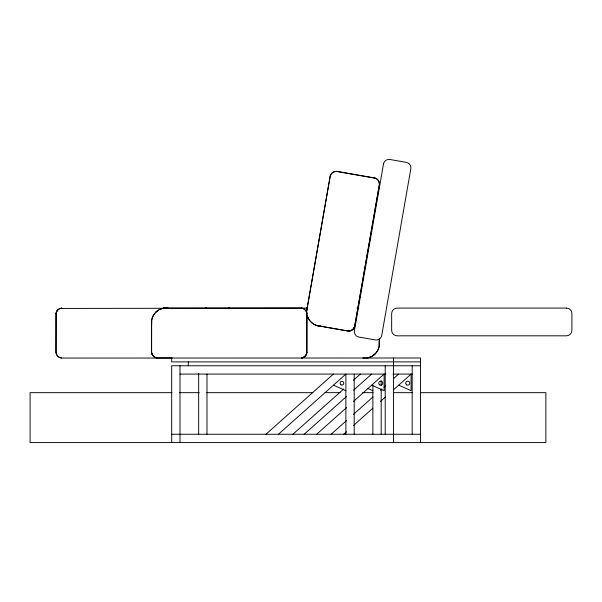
<?xml version="1.0" encoding="UTF-8"?>
<svg xmlns="http://www.w3.org/2000/svg" width="602" height="602" viewBox="0 0 602 602"><rect width="100%" height="100%" fill="white"/><g stroke="black" fill="none" stroke-linecap="round" stroke-linejoin="round"><path stroke-width="0.9" d="M379.426 184.551L379.403 183.693M306.847 309.21L306.644 311.565A14.704 14.704 0 0 0 316.449 325.509L320.896 326.344L316.419 325.358A14.689 14.689 0 0 1 307.298 315.892M151.576 320.196L151.523 324.726M379.237 345.887L379.388 341.364M306.674 310.775L330.227 175.814M306.696 310.925L330.272 175.882A6.238 6.238 0 0 1 336.684 171.374M317.036 325.524L348.234 331.025A6.238 6.238 0 0 0 354.646 326.517L379.395 184.4A6.238 6.238 0 0 0 374.888 177.981M306.832 309.3L307.381 307.005M375.076 353.893L373.353 355.368M58.349 309.405L57.762 309.932M157.551 310.715L155.767 312.242M304.582 356.677L305.161 356.158M265.949 434.26L333.395 374.083M278.44 434.26L345.887 374.083L345.887 434.26M292.926 434.26L343.689 388.975M353.419 380.291L360.372 374.083M304.183 434.26L346.594 396.417M353.547 390.216L371.63 374.083M316.675 434.26L346.579 407.584M353.532 401.376L384.121 374.083L384.121 390.721L371.705 385.16M331.16 434.26L346.459 420.61M353.412 414.409L372.879 397.034M380.532 390.216L381.924 388.975M384.008 387.109L385.4 385.874M393.738 378.425L398.607 374.083M343.659 434.26L346.443 431.777M353.397 425.576L372.864 408.201M380.509 401.376L385.378 397.034M393.723 389.592L411.106 374.083L411.106 390.721L398.69 385.16M159.485 309.526L161.577 308.638M369.327 357.445L371.419 356.565M59.636 308.66L61.667 308.089A6.238 6.238 0 0 0 56.121 313.634L56.031 352.456A6.238 6.238 0 0 0 61.577 358.002M228.263 308.39L228.181 308.427A6.238 6.238 0 0 1 229.55 308.089M302.64 357.693L303.295 357.422M60.14 308.442L307.359 308.089M228.948 308.201L228.12 308.442A6.238 6.238 0 0 1 229.497 308.141M301.963 357.889L302.791 357.641M161.426 308.691L164.414 308.036L301.414 308.036A6.238 6.238 0 0 1 306.328 311.603M369.477 357.392L367.13 357.994A14.689 14.689 0 0 0 379.177 345.939L379.298 338.587M228.798 308.254L229.64 308.089M163.631 308.141L165.986 307.938M356.986 308.089L358.86 308.089M172.195 357.949L157.212 357.949A6.238 6.238 0 0 1 153.457 356.158M420.505 361.885L171.683 361.885L171.683 358.002M420.505 365.768L171.683 365.768L171.683 442.575M179.998 374.083L385.882 374.083M392.971 374.083L412.182 374.083M171.961 392.662L30.1 392.662L30.1 442.575L545.879 442.575L545.879 392.662L420.926 392.662M179.479 392.662L199.209 392.662M206.727 392.662L312.889 392.662M325.103 392.662L340.13 392.662M362.682 392.662L373.014 392.662M393.685 392.662L412.475 392.662M171.683 434.26L420.505 434.26M165.896 307.938L168.251 308.089M362.75 358.002L367.273 357.942A14.704 14.704 0 0 0 379.328 345.887M336.646 171.307L374.933 178.049A6.231 6.231 0 0 1 379.441 184.46L354.631 326.6A6.238 6.238 0 0 1 348.219 331.115L317.066 325.674M374.918 178.139L336.668 171.465A6.238 6.238 0 0 0 330.257 175.972M367.905 388.501L372.871 390.721M333.47 385.16L345.887 390.721M378.696 181.059L378.312 180.45M308.134 317.991L309.338 320.016M379.207 182.451L379.358 183.143M379.335 182.993L379.433 183.843M306.674 312.167L306.787 313.672M379.298 341.364L379.441 343.629M151.614 324.726L151.727 320.144A14.689 14.689 0 0 1 163.767 308.096M420.505 442.575L420.505 358.002L61.517 358.055A6.238 6.238 0 0 1 55.971 352.509L55.971 313.687A6.238 6.238 0 0 1 61.517 308.141M412.182 365.768L412.182 434.26M393.52 358.002L393.52 442.575M385.205 365.768L385.205 434.26M381.186 380.667L381.186 385.37M381.186 389.125L381.186 434.26M379.388 338.587L379.388 345.255M372.871 385.175L372.871 434.26M354.209 374.083L354.209 434.26M306.96 315.425L306.9 352.456A6.231 6.231 0 0 1 302.053 357.881M206.983 374.083L206.983 434.26M198.66 373.27L198.66 434.26M188.321 361.885L188.321 365.768M179.998 365.768L179.998 442.575M151.666 320.783L151.614 352.456A6.238 6.238 0 0 0 157.16 358.002M151.523 320.836L151.523 352.456A6.238 6.238 0 0 0 157.069 358.002M56.031 313.634A6.231 6.231 0 0 1 57.815 309.887M205.861 308.089A6.238 6.238 0 0 1 207.238 308.39M205.711 308.141A6.238 6.238 0 0 1 207.088 308.442M151.666 320.196A14.704 14.704 0 0 1 163.721 308.141M306.591 312.257A6.238 6.238 0 0 1 306.9 313.634M306.96 352.403A6.238 6.238 0 0 1 302.106 357.836M301.263 308.089A6.238 6.238 0 0 1 306.809 313.634L306.809 352.456A6.238 6.238 0 0 1 301.263 358.002M152.991 355.632A6.238 6.238 0 0 1 151.666 352.403M354.608 326.45A6.238 6.238 0 0 1 348.189 330.957M383.497 164.007L354.42 330.648A5.546 5.546 0 0 0 358.927 337.06L375.317 339.919A5.546 5.546 0 0 0 381.736 335.412L410.82 168.778A5.546 5.546 0 0 0 406.305 162.359L389.915 159.5A5.546 5.546 0 0 0 383.497 164.007M566.354 308.089L397.2 308.089A5.546 5.546 0 0 0 391.654 313.634L391.654 330.272A5.546 5.546 0 0 0 397.2 335.818L566.354 335.818A5.546 5.546 0 0 0 571.9 330.272L571.9 313.634A5.546 5.546 0 0 0 566.354 308.089M406.734 384.889A2.009 2.009 0 0 0 409.759 383.15A2.009 2.009 0 0 0 406.734 381.405A2.009 2.009 0 0 0 406.734 384.889M379.757 384.889A2.009 2.009 0 0 0 382.774 383.15A2.009 2.009 0 0 0 379.757 381.405A2.009 2.009 0 0 0 379.757 384.889M340.995 384.821A1.859 1.859 0 0 0 343.78 383.211A1.859 1.859 0 0 0 340.995 381.6A1.859 1.859 0 0 0 340.995 384.821"/></g></svg>
